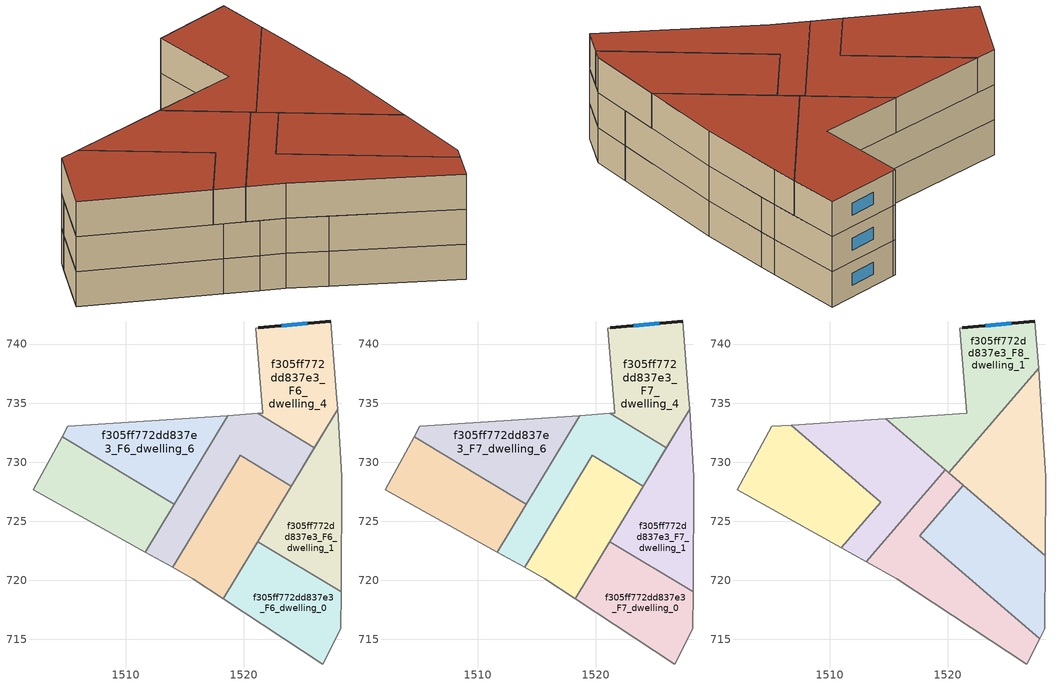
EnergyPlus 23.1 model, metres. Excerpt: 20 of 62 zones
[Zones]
f305ff772dd837e3_F6_dwelling_0
 floor to f305ff772dd837e3_F5_dwelling_0 (EU_floor_Construction): 1528.23,719.02 1528.22,715.88 1526.66,712.92 1518.25,718.44 1521.17,723.28 z18
 wall adiabatic (EU_wall_Construction): 1521.17,723.28 1518.25,718.44 1526.66,712.92 1528.22,715.88 1528.23,719.02 z18:21
 wall to f305ff772dd837e3_F6_dwelling_1 (EU_wall_Construction): 1528.23,719.02 1521.17,723.28 z18:21
f305ff772dd837e3_F6_dwelling_1
 floor to f305ff772dd837e3_F5_dwelling_1 (EU_floor_Construction): 1527.92,734.48 1528.26,728.79 1528.23,719.02 1521.17,723.28 z18
 wall adiabatic (EU_wall_Construction): 1528.23,719.02 1528.26,728.79 1527.92,734.48 1521.17,723.28 z18:21
f305ff772dd837e3_F6_dwelling_2
 floor to f305ff772dd837e3_F5_dwelling_2 (EU_floor_Construction): 1523.99,727.96 1518.25,718.44 1515.64,720.14 1513.96,721.09 1519.68,730.57 z18
 wall adiabatic (EU_wall_Construction): 1513.96,721.09 1515.64,720.14 1518.25,718.44 1523.99,727.96 z18:21
 wall to f305ff772dd837e3_F6_dwelling_3 (EU_wall_Construction): 1523.99,727.96 1519.68,730.57 1513.96,721.09 z18:21
f305ff772dd837e3_F6_dwelling_3
 floor to f305ff772dd837e3_F5_dwelling_3 (EU_floor_Construction): 1525.97,731.24 1523.99,727.96 1519.68,730.57 1513.96,721.09 1511.64,722.38 1518.61,733.95 1521.19,734.12 z18
 wall adiabatic (EU_wall_Construction): 1521.19,734.12 1518.61,733.95 1511.64,722.38 1513.96,721.09 / 1523.99,727.96 1525.97,731.24 z18:21
 wall to f305ff772dd837e3_F6_dwelling_4 (EU_wall_Construction): 1525.97,731.24 1521.19,734.12 z18:21
f305ff772dd837e3_F6_dwelling_4
 floor to f305ff772dd837e3_F5_dwelling_4 (EU_floor_Construction): 1527.34,741.96 1527.83,735.89 1527.92,734.48 1525.97,731.24 1521.19,734.12 1521.59,734.15 1521,741.34 1521.2,741.37 z18
 wall outside (EU_wall_Construction): 1527.34,741.96 1521.2,741.37 z18:21
 wall adiabatic (EU_wall_Construction): 1525.97,731.24 1527.92,734.48 1527.83,735.89 1527.34,741.96 / 1521.2,741.37 1521,741.34 1521.59,734.15 1521.19,734.12 z18:21
 window (EU_Window_Construction): 1525.35,741.76 1523.2,741.56 z18.98:20.02
f305ff772dd837e3_F6_dwelling_5
 floor to f305ff772dd837e3_F5_dwelling_5 (EU_floor_Construction): 1514.09,726.46 1511.64,722.38 1502.18,727.68 1504.61,732.17 z18
 wall adiabatic (EU_wall_Construction): 1504.61,732.17 1502.18,727.68 1511.64,722.38 1514.09,726.46 z18:21
 wall to f305ff772dd837e3_F6_dwelling_6 (EU_wall_Construction): 1514.09,726.46 1504.61,732.17 z18:21
f305ff772dd837e3_F6_dwelling_6
 floor to f305ff772dd837e3_F5_dwelling_6 (EU_floor_Construction): 1518.61,733.95 1514.09,726.46 1504.61,732.17 1505.08,733.04 z18
 wall adiabatic (EU_wall_Construction): 1514.09,726.46 1518.61,733.95 1505.08,733.04 1504.61,732.17 z18:21
f305ff772dd837e3_F7_dwelling_0
 floor to f305ff772dd837e3_F6_dwelling_0 (EU_floor_Construction): 1528.23,719.02 1528.22,715.88 1526.66,712.92 1518.25,718.44 1521.17,723.28 z21
 wall adiabatic (EU_wall_Construction): 1521.17,723.28 1518.25,718.44 1526.66,712.92 1528.22,715.88 1528.23,719.02 z21:24
 wall to f305ff772dd837e3_F7_dwelling_1 (EU_wall_Construction): 1528.23,719.02 1521.17,723.28 z21:24
f305ff772dd837e3_F7_dwelling_1
 floor to f305ff772dd837e3_F6_dwelling_1 (EU_floor_Construction): 1527.92,734.48 1528.26,728.79 1528.23,719.02 1521.17,723.28 z21
 wall adiabatic (EU_wall_Construction): 1528.23,719.02 1528.26,728.79 1527.92,734.48 1521.17,723.28 z21:24
f305ff772dd837e3_F7_dwelling_2
 floor to f305ff772dd837e3_F6_dwelling_2 (EU_floor_Construction): 1523.99,727.96 1518.25,718.44 1515.64,720.14 1513.96,721.09 1519.68,730.57 z21
 wall adiabatic (EU_wall_Construction): 1513.96,721.09 1515.64,720.14 1518.25,718.44 1523.99,727.96 z21:24
 wall to f305ff772dd837e3_F7_dwelling_3 (EU_wall_Construction): 1523.99,727.96 1519.68,730.57 1513.96,721.09 z21:24
f305ff772dd837e3_F7_dwelling_3
 floor to f305ff772dd837e3_F6_dwelling_3 (EU_floor_Construction): 1525.97,731.24 1523.99,727.96 1519.68,730.57 1513.96,721.09 1511.64,722.38 1518.61,733.95 1521.19,734.12 z21
 wall adiabatic (EU_wall_Construction): 1521.19,734.12 1518.61,733.95 1511.64,722.38 1513.96,721.09 / 1523.99,727.96 1525.97,731.24 z21:24
 wall to f305ff772dd837e3_F7_dwelling_4 (EU_wall_Construction): 1525.97,731.24 1521.19,734.12 z21:24
f305ff772dd837e3_F7_dwelling_4
 floor to f305ff772dd837e3_F6_dwelling_4 (EU_floor_Construction): 1527.34,741.96 1527.83,735.89 1527.92,734.48 1525.97,731.24 1521.19,734.12 1521.59,734.15 1521,741.34 1521.2,741.37 z21
 wall outside (EU_wall_Construction): 1527.34,741.96 1521.2,741.37 z21:24
 wall adiabatic (EU_wall_Construction): 1525.97,731.24 1527.92,734.48 1527.83,735.89 1527.34,741.96 / 1521.2,741.37 1521,741.34 1521.59,734.15 1521.19,734.12 z21:24
 window (EU_Window_Construction): 1525.35,741.76 1523.2,741.56 z21.98:23.02
f305ff772dd837e3_F7_dwelling_5
 floor to f305ff772dd837e3_F6_dwelling_5 (EU_floor_Construction): 1514.09,726.46 1511.64,722.38 1502.18,727.68 1504.61,732.17 z21
 wall adiabatic (EU_wall_Construction): 1504.61,732.17 1502.18,727.68 1511.64,722.38 1514.09,726.46 z21:24
 wall to f305ff772dd837e3_F7_dwelling_6 (EU_wall_Construction): 1514.09,726.46 1504.61,732.17 z21:24
f305ff772dd837e3_F7_dwelling_6
 floor to f305ff772dd837e3_F6_dwelling_6 (EU_floor_Construction): 1518.61,733.95 1514.09,726.46 1504.61,732.17 1505.08,733.04 z21
 wall adiabatic (EU_wall_Construction): 1514.09,726.46 1518.61,733.95 1505.08,733.04 1504.61,732.17 z21:24
f305ff772dd837e3_F8_dwelling_0
 floor to f305ff772dd837e3_F7_dwelling_1 (EU_floor_Construction): 1527.92,734.48 1528.26,728.79 1528.24,722.1 1523.11,726.5 z24
 floor to f305ff772dd837e3_F7_dwelling_4 (EU_floor_Construction): 1527.67,737.96 1527.83,735.89 1527.92,734.48 1525.97,731.24 1523.28,732.86 z24
 floor to f305ff772dd837e3_F7_dwelling_3 (EU_floor_Construction): 1525.97,731.24 1523.99,727.97 1520.76,729.92 1523.28,732.86 z24
 floor to f305ff772dd837e3_F7_dwelling_2 (EU_floor_Construction): 1523.99,727.97 1523.11,726.5 1520.07,729.12 1520.76,729.92 z24
 wall adiabatic (EU_wall_Construction): 1528.24,722.1 1528.26,728.79 1527.83,735.89 1527.67,737.96 z24:27
 wall to f305ff772dd837e3_F8_dwelling_1 (EU_wall_Construction): 1527.67,737.96 1520.07,729.12 z24:27
 wall to f305ff772dd837e3_F8_dwelling_2 (EU_wall_Construction): 1521.3,728.06 1528.24,722.1 z24:27
 wall to f305ff772dd837e3_F8_dwelling_3 (EU_wall_Construction): 1520.07,729.12 1521.3,728.06 z24:27
 roof outside (EU_roof_Construction): 1528.24,722.1 1528.26,728.79 1527.83,735.89 1527.67,737.96 1520.07,729.12 z27
f305ff772dd837e3_F8_dwelling_1
 floor to f305ff772dd837e3_F7_dwelling_4 (EU_floor_Construction): 1527.34,741.96 1527.67,737.96 1523.28,732.86 1521.19,734.12 1521.59,734.15 1521,741.34 1521.2,741.37 z24
 floor to f305ff772dd837e3_F7_dwelling_3 (EU_floor_Construction): 1523.28,732.86 1520.76,729.92 1519.68,730.57 1519.23,729.84 1517.19,731.59 1518.61,733.95 1521.19,734.12 z24
 floor to f305ff772dd837e3_F7_dwelling_6 (EU_floor_Construction): 1518.61,733.95 1517.19,731.59 1514.75,733.69 z24
 floor to f305ff772dd837e3_F7_dwelling_2 (EU_floor_Construction): 1520.76,729.92 1520.07,729.12 1519.23,729.84 1519.68,730.57 z24
 wall outside (EU_wall_Construction): 1527.34,741.96 1521.2,741.37 z24:27
 wall adiabatic (EU_wall_Construction): 1521.2,741.37 1521,741.34 1521.59,734.15 1514.75,733.69 1520.07,729.12 / 1527.67,737.96 1527.34,741.96 z24:27
 window (EU_Window_Construction): 1525.35,741.76 1523.2,741.56 z24.98:26.02
 roof outside (EU_roof_Construction): 1520.07,729.12 1527.67,737.96 1527.34,741.96 1521.2,741.37 1521,741.34 1521.59,734.15 1514.75,733.69 z27
f305ff772dd837e3_F8_dwelling_2
 floor to f305ff772dd837e3_F7_dwelling_2 (EU_floor_Construction): 1523.11,726.5 1520.15,721.6 1517.62,723.77 1521.31,728.06 z24
 floor to f305ff772dd837e3_F7_dwelling_0 (EU_floor_Construction): 1528.23,719.02 1528.22,715.88 1527.78,715.04 1520.15,721.6 1521.17,723.28 z24
 floor to f305ff772dd837e3_F7_dwelling_1 (EU_floor_Construction): 1528.24,722.1 1528.23,719.02 1521.17,723.28 1523.11,726.5 z24
 wall to f305ff772dd837e3_F8_dwelling_3 (EU_wall_Construction): 1521.31,728.06 1517.62,723.77 1527.78,715.04 z24:27
 wall adiabatic (EU_wall_Construction): 1527.78,715.04 1528.22,715.88 1528.24,722.1 z24:27
 roof outside (EU_roof_Construction): 1527.78,715.04 1528.22,715.88 1528.24,722.1 1521.31,728.06 1517.62,723.77 z27
f305ff772dd837e3_F8_dwelling_3
 floor to f305ff772dd837e3_F7_dwelling_0 (EU_floor_Construction): 1527.78,715.04 1526.7,712.99 1526.66,712.92 1518.25,718.44 1520.15,721.6 z24
 floor to f305ff772dd837e3_F7_dwelling_2 (EU_floor_Construction): 1521.31,728.06 1517.62,723.77 1520.15,721.6 1518.25,718.44 1515.64,720.14 1513.96,721.09 1517.05,726.21 1519.77,729.38 z24
 floor to f305ff772dd837e3_F7_dwelling_3 (EU_floor_Construction): 1517.05,726.21 1513.96,721.09 1513.07,721.58 z24
 wall adiabatic (EU_wall_Construction): 1513.07,721.58 1515.64,720.14 1526.66,712.92 1526.7,712.99 1527.78,715.04 / 1520.07,729.12 1519.77,729.38 z24:27
 wall to f305ff772dd837e3_F8_dwelling_4 (EU_wall_Construction): 1519.77,729.38 1513.07,721.58 z24:27
 roof outside (EU_roof_Construction): 1526.7,712.99 1527.78,715.04 1517.62,723.77 1521.31,728.06 1519.77,729.38 1513.07,721.58 1515.64,720.14 1526.66,712.92 z27
f305ff772dd837e3_F8_dwelling_4
 floor to f305ff772dd837e3_F7_dwelling_3 (EU_floor_Construction): 1519.23,729.84 1517.05,726.21 1513.07,721.58 1511.64,722.38 1513.93,726.19 1514.31,726.62 1514.23,726.69 1517.19,731.59 z24
 floor to f305ff772dd837e3_F7_dwelling_6 (EU_floor_Construction): 1517.19,731.59 1514.23,726.69 1506.72,733.15 1514.75,733.69 z24
 floor to f305ff772dd837e3_F7_dwelling_5 (EU_floor_Construction): 1513.93,726.19 1511.64,722.38 1510.98,722.75 z24
 floor to f305ff772dd837e3_F7_dwelling_2 (EU_floor_Construction): 1519.77,729.38 1517.05,726.21 1519.23,729.84 z24
 wall adiabatic (EU_wall_Construction): 1519.77,729.38 1514.75,733.69 1506.72,733.15 / 1510.98,722.75 1513.07,721.58 z24:27
 wall to f305ff772dd837e3_F8_dwelling_5 (EU_wall_Construction): 1506.72,733.15 1514.31,726.62 1510.98,722.75 z24:27
 roof outside (EU_roof_Construction): 1513.07,721.58 1519.77,729.38 1514.75,733.69 1506.72,733.15 1514.31,726.62 1510.98,722.75 z27
f305ff772dd837e3_F8_dwelling_5
 floor to f305ff772dd837e3_F7_dwelling_5 (EU_floor_Construction): 1514.09,726.46 1513.93,726.19 1510.98,722.75 1502.18,727.68 1504.61,732.17 z24
 floor to f305ff772dd837e3_F7_dwelling_6 (EU_floor_Construction): 1514.23,726.69 1514.09,726.46 1504.61,732.17 1505.08,733.04 1506.72,733.15 z24
 floor to f305ff772dd837e3_F7_dwelling_3 (EU_floor_Construction): 1514.31,726.62 1513.93,726.19 1514.23,726.69 z24
 wall adiabatic (EU_wall_Construction): 1506.72,733.15 1505.08,733.04 1502.18,727.68 1510.98,722.75 z24:27
 roof outside (EU_roof_Construction): 1510.98,722.75 1514.31,726.62 1506.72,733.15 1505.08,733.04 1502.18,727.68 z27
[Building]
EU S2 Campaign: North Axis=0; Terrain=City; Solar Distribution=FullExterior
[Site:Location]
Bologna: Latitude=44.5; Longitude=11.25; Time Zone=1; Elevation=37
[SizingPeriod:WeatherFileDays]
AnnualSizingPeriod: Begin Month=1; Begin Day of Month=1; End Month=12; End Day of Month=31; Day of Week for Start Day=Monday; Use Weather File Daylight Saving Period=No; Use Weather File Rain and Snow Indicators=No
[MATERIAL]
EU_InternalMass_Material: Roughness=MediumRough; Thickness=0.1; Conductivity=1; Density=1800; Specific Heat=900; Thermal Absorptance=0.9; Solar Absorptance=0.7; Visible Absorptance=0.7
[MATERIAL:NOMASS] Roughness=MediumRough; Thermal Absorptance=0.9; Solar Absorptance=0.7; Visible Absorptance=0.7
Name | Thermal Resistance
EU_wall_NoMass | 0.905828
EU_roof_NoMass | 0.37593
EU_floor_NoMass | 0.67114
[WINDOWMATERIAL:SIMPLEGLAZINGSYSTEM]
EU_Window_SimpleGlazing: UFactor=4.52486; Solar Heat Gain Coefficient=0.85; Visible Transmittance=0.85
[CONSTRUCTION]
EU_wall_Construction: EU_wall_NoMass
EU_roof_Construction: EU_roof_NoMass
EU_floor_Construction: EU_floor_NoMass
EU_Window_Construction: EU_Window_SimpleGlazing
EU_InternalMass_Construction: EU_InternalMass_Material
[ZONE] Type=1; Multiplier=1; Ceiling Height=autocalculate; Floor Area=autocalculate; Part of Total Floor Area=Yes
Name | Volume
f305ff772dd837e3_F6_dwelling_0; f305ff772dd837e3_F7_dwelling_0 | 167.205
f305ff772dd837e3_F8_dwelling_0 | 195.089
f305ff772dd837e3_F6_dwelling_1; f305ff772dd837e3_F7_dwelling_1 | 167.191
f305ff772dd837e3_F8_dwelling_1 | 195.07
f305ff772dd837e3_F6_dwelling_2; f305ff772dd837e3_F7_dwelling_2 | 167.224
f305ff772dd837e3_F8_dwelling_2 | 195.106
f305ff772dd837e3_F6_dwelling_3; f305ff772dd837e3_F7_dwelling_3 | 172.256
f305ff772dd837e3_F8_dwelling_3 | 195.052
f305ff772dd837e3_F6_dwelling_4; f305ff772dd837e3_F7_dwelling_4 | 172.268
f305ff772dd837e3_F8_dwelling_4 | 195.079
f305ff772dd837e3_F6_dwelling_5; f305ff772dd837e3_F7_dwelling_5 | 162.153
f305ff772dd837e3_F8_dwelling_5 | 195.081
f305ff772dd837e3_F6_dwelling_6; f305ff772dd837e3_F7_dwelling_6 | 162.169
[INTERNALMASS] Construction=EU_InternalMass_Construction
Name | Zone or ZoneList | Surface Area
f305ff772dd837e3_F6_dwelling_0_EU_InternalMass | f305ff772dd837e3_F6_dwelling_0 | 55.7359
f305ff772dd837e3_F6_dwelling_1_EU_InternalMass | f305ff772dd837e3_F6_dwelling_1 | 55.732
f305ff772dd837e3_F6_dwelling_2_EU_InternalMass | f305ff772dd837e3_F6_dwelling_2 | 55.7417
f305ff772dd837e3_F6_dwelling_3_EU_InternalMass | f305ff772dd837e3_F6_dwelling_3 | 57.4188
f305ff772dd837e3_F6_dwelling_4_EU_InternalMass | f305ff772dd837e3_F6_dwelling_4 | 57.4215
f305ff772dd837e3_F6_dwelling_5_EU_InternalMass | f305ff772dd837e3_F6_dwelling_5 | 54.0484
f305ff772dd837e3_F6_dwelling_6_EU_InternalMass | f305ff772dd837e3_F6_dwelling_6 | 54.0524
f305ff772dd837e3_F7_dwelling_0_EU_InternalMass | f305ff772dd837e3_F7_dwelling_0 | 55.7359
f305ff772dd837e3_F7_dwelling_1_EU_InternalMass | f305ff772dd837e3_F7_dwelling_1 | 55.732
f305ff772dd837e3_F7_dwelling_2_EU_InternalMass | f305ff772dd837e3_F7_dwelling_2 | 55.7417
f305ff772dd837e3_F7_dwelling_3_EU_InternalMass | f305ff772dd837e3_F7_dwelling_3 | 57.4188
f305ff772dd837e3_F7_dwelling_4_EU_InternalMass | f305ff772dd837e3_F7_dwelling_4 | 57.4215
f305ff772dd837e3_F7_dwelling_5_EU_InternalMass | f305ff772dd837e3_F7_dwelling_5 | 54.0484
f305ff772dd837e3_F7_dwelling_6_EU_InternalMass | f305ff772dd837e3_F7_dwelling_6 | 54.0524
f305ff772dd837e3_F8_dwelling_0_EU_InternalMass | f305ff772dd837e3_F8_dwelling_0 | 65.0288
f305ff772dd837e3_F8_dwelling_1_EU_InternalMass | f305ff772dd837e3_F8_dwelling_1 | 65.0234
f305ff772dd837e3_F8_dwelling_2_EU_InternalMass | f305ff772dd837e3_F8_dwelling_2 | 65.0363
f305ff772dd837e3_F8_dwelling_3_EU_InternalMass | f305ff772dd837e3_F8_dwelling_3 | 65.0169
f305ff772dd837e3_F8_dwelling_4_EU_InternalMass | f305ff772dd837e3_F8_dwelling_4 | 65.025
f305ff772dd837e3_F8_dwelling_5_EU_InternalMass | f305ff772dd837e3_F8_dwelling_5 | 65.028
[OTHEREQUIPMENT] Fuel Type=Electricity; Design Level Calculation Method=Watts/Area; Power per Zone Floor Area=1; Fraction Latent=0; Fraction Radiant=0; Fraction Lost=0; Carbon Dioxide Generation Rate=0; EndUse Subcategory=EU_Step8_InternalGains
Name | Zone or ZoneList or Space or SpaceList | Schedule
EU_Step8_InternalGain_f305ff772dd837e3_F6_dwelling_0_f000 | f305ff772dd837e3_F6_dwelling_0 | EU_Step8_GainSchedule_f305ff772dd837e3_F6_dwelling_0_f000
EU_Step8_InternalGain_f305ff772dd837e3_F6_dwelling_1_f000 | f305ff772dd837e3_F6_dwelling_1 | EU_Step8_GainSchedule_f305ff772dd837e3_F6_dwelling_1_f000
EU_Step8_InternalGain_f305ff772dd837e3_F6_dwelling_2_f000 | f305ff772dd837e3_F6_dwelling_2 | EU_Step8_GainSchedule_f305ff772dd837e3_F6_dwelling_2_f000
EU_Step8_InternalGain_f305ff772dd837e3_F6_dwelling_3_f000 | f305ff772dd837e3_F6_dwelling_3 | EU_Step8_GainSchedule_f305ff772dd837e3_F6_dwelling_3_f000
EU_Step8_InternalGain_f305ff772dd837e3_F6_dwelling_4_f000 | f305ff772dd837e3_F6_dwelling_4 | EU_Step8_GainSchedule_f305ff772dd837e3_F6_dwelling_4_f000
EU_Step8_InternalGain_f305ff772dd837e3_F6_dwelling_5_f000 | f305ff772dd837e3_F6_dwelling_5 | EU_Step8_GainSchedule_f305ff772dd837e3_F6_dwelling_5_f000
EU_Step8_InternalGain_f305ff772dd837e3_F6_dwelling_6_f000 | f305ff772dd837e3_F6_dwelling_6 | EU_Step8_GainSchedule_f305ff772dd837e3_F6_dwelling_6_f000
EU_Step8_InternalGain_f305ff772dd837e3_F7_dwelling_0_f000 | f305ff772dd837e3_F7_dwelling_0 | EU_Step8_GainSchedule_f305ff772dd837e3_F7_dwelling_0_f000
EU_Step8_InternalGain_f305ff772dd837e3_F7_dwelling_1_f000 | f305ff772dd837e3_F7_dwelling_1 | EU_Step8_GainSchedule_f305ff772dd837e3_F7_dwelling_1_f000
EU_Step8_InternalGain_f305ff772dd837e3_F7_dwelling_2_f000 | f305ff772dd837e3_F7_dwelling_2 | EU_Step8_GainSchedule_f305ff772dd837e3_F7_dwelling_2_f000
EU_Step8_InternalGain_f305ff772dd837e3_F7_dwelling_3_f000 | f305ff772dd837e3_F7_dwelling_3 | EU_Step8_GainSchedule_f305ff772dd837e3_F7_dwelling_3_f000
EU_Step8_InternalGain_f305ff772dd837e3_F7_dwelling_4_f000 | f305ff772dd837e3_F7_dwelling_4 | EU_Step8_GainSchedule_f305ff772dd837e3_F7_dwelling_4_f000
EU_Step8_InternalGain_f305ff772dd837e3_F7_dwelling_5_f000 | f305ff772dd837e3_F7_dwelling_5 | EU_Step8_GainSchedule_f305ff772dd837e3_F7_dwelling_5_f000
EU_Step8_InternalGain_f305ff772dd837e3_F7_dwelling_6_f000 | f305ff772dd837e3_F7_dwelling_6 | EU_Step8_GainSchedule_f305ff772dd837e3_F7_dwelling_6_f000
EU_Step8_InternalGain_f305ff772dd837e3_F8_dwelling_0_f000 | f305ff772dd837e3_F8_dwelling_0 | EU_Step8_GainSchedule_f305ff772dd837e3_F8_dwelling_0_f000
EU_Step8_InternalGain_f305ff772dd837e3_F8_dwelling_1_f000 | f305ff772dd837e3_F8_dwelling_1 | EU_Step8_GainSchedule_f305ff772dd837e3_F8_dwelling_1_f000
EU_Step8_InternalGain_f305ff772dd837e3_F8_dwelling_2_f000 | f305ff772dd837e3_F8_dwelling_2 | EU_Step8_GainSchedule_f305ff772dd837e3_F8_dwelling_2_f000
EU_Step8_InternalGain_f305ff772dd837e3_F8_dwelling_3_f000 | f305ff772dd837e3_F8_dwelling_3 | EU_Step8_GainSchedule_f305ff772dd837e3_F8_dwelling_3_f000
EU_Step8_InternalGain_f305ff772dd837e3_F8_dwelling_4_f000 | f305ff772dd837e3_F8_dwelling_4 | EU_Step8_GainSchedule_f305ff772dd837e3_F8_dwelling_4_f000
EU_Step8_InternalGain_f305ff772dd837e3_F8_dwelling_5_f000 | f305ff772dd837e3_F8_dwelling_5 | EU_Step8_GainSchedule_f305ff772dd837e3_F8_dwelling_5_f000
[ZONEVENTILATION:DESIGNFLOWRATE] Schedule=EU_AlwaysOn; Design Flow Rate Calculation Method=AirChanges/Hour; Air Changes per Hour=0.73129; Ventilation Type=Natural; Fan Pressure Rise=0; Fan Total Efficiency=1; Constant Term Coefficient=1; Temperature Term Coefficient=0; Velocity Term Coefficient=0; Velocity Squared Term Coefficient=0; Minimum Indoor Temperature=-100; Maximum Indoor Temperature=100; Delta Temperature=-100; Minimum Outdoor Temperature=-100; Maximum Outdoor Temperature=100; Maximum Wind Speed=40
Name | Zone or ZoneList or Space or SpaceList
EU_ConstantAir_f305ff772dd837e3_F6_dwelling_0 | f305ff772dd837e3_F6_dwelling_0
EU_ConstantAir_f305ff772dd837e3_F6_dwelling_1 | f305ff772dd837e3_F6_dwelling_1
EU_ConstantAir_f305ff772dd837e3_F6_dwelling_2 | f305ff772dd837e3_F6_dwelling_2
EU_ConstantAir_f305ff772dd837e3_F6_dwelling_3 | f305ff772dd837e3_F6_dwelling_3
EU_ConstantAir_f305ff772dd837e3_F6_dwelling_4 | f305ff772dd837e3_F6_dwelling_4
EU_ConstantAir_f305ff772dd837e3_F6_dwelling_5 | f305ff772dd837e3_F6_dwelling_5
EU_ConstantAir_f305ff772dd837e3_F6_dwelling_6 | f305ff772dd837e3_F6_dwelling_6
EU_ConstantAir_f305ff772dd837e3_F7_dwelling_0 | f305ff772dd837e3_F7_dwelling_0
EU_ConstantAir_f305ff772dd837e3_F7_dwelling_1 | f305ff772dd837e3_F7_dwelling_1
EU_ConstantAir_f305ff772dd837e3_F7_dwelling_2 | f305ff772dd837e3_F7_dwelling_2
EU_ConstantAir_f305ff772dd837e3_F7_dwelling_3 | f305ff772dd837e3_F7_dwelling_3
EU_ConstantAir_f305ff772dd837e3_F7_dwelling_4 | f305ff772dd837e3_F7_dwelling_4
EU_ConstantAir_f305ff772dd837e3_F7_dwelling_5 | f305ff772dd837e3_F7_dwelling_5
EU_ConstantAir_f305ff772dd837e3_F7_dwelling_6 | f305ff772dd837e3_F7_dwelling_6
EU_ConstantAir_f305ff772dd837e3_F8_dwelling_0 | f305ff772dd837e3_F8_dwelling_0
EU_ConstantAir_f305ff772dd837e3_F8_dwelling_1 | f305ff772dd837e3_F8_dwelling_1
EU_ConstantAir_f305ff772dd837e3_F8_dwelling_2 | f305ff772dd837e3_F8_dwelling_2
EU_ConstantAir_f305ff772dd837e3_F8_dwelling_3 | f305ff772dd837e3_F8_dwelling_3
EU_ConstantAir_f305ff772dd837e3_F8_dwelling_4 | f305ff772dd837e3_F8_dwelling_4
EU_ConstantAir_f305ff772dd837e3_F8_dwelling_5 | f305ff772dd837e3_F8_dwelling_5
[HVACTEMPLATE:THERMOSTAT] Constant Heating Setpoint=20; Constant Cooling Setpoint=50
EU_HeatOnly_f305ff772dd837e3_F0_dwelling_0; EU_HeatOnly_f305ff772dd837e3_F0_dwelling_1; EU_HeatOnly_f305ff772dd837e3_F0_dwelling_2; EU_HeatOnly_f305ff772dd837e3_F0_dwelling_3; EU_HeatOnly_f305ff772dd837e3_F0_dwelling_4; EU_HeatOnly_f305ff772dd837e3_F0_dwelling_5; EU_HeatOnly_f305ff772dd837e3_F0_dwelling_6; EU_HeatOnly_f305ff772dd837e3_F1_dwelling_0; EU_HeatOnly_f305ff772dd837e3_F1_dwelling_1; EU_HeatOnly_f305ff772dd837e3_F1_dwelling_2; EU_HeatOnly_f305ff772dd837e3_F1_dwelling_3; EU_HeatOnly_f305ff772dd837e3_F1_dwelling_4; EU_HeatOnly_f305ff772dd837e3_F1_dwelling_5; EU_HeatOnly_f305ff772dd837e3_F1_dwelling_6; EU_HeatOnly_f305ff772dd837e3_F2_dwelling_0; EU_HeatOnly_f305ff772dd837e3_F2_dwelling_1; EU_HeatOnly_f305ff772dd837e3_F2_dwelling_2; EU_HeatOnly_f305ff772dd837e3_F2_dwelling_3; EU_HeatOnly_f305ff772dd837e3_F2_dwelling_4; EU_HeatOnly_f305ff772dd837e3_F2_dwelling_5; EU_HeatOnly_f305ff772dd837e3_F2_dwelling_6; EU_HeatOnly_f305ff772dd837e3_F3_dwelling_0; EU_HeatOnly_f305ff772dd837e3_F3_dwelling_1; EU_HeatOnly_f305ff772dd837e3_F3_dwelling_2; EU_HeatOnly_f305ff772dd837e3_F3_dwelling_3; EU_HeatOnly_f305ff772dd837e3_F3_dwelling_4; EU_HeatOnly_f305ff772dd837e3_F3_dwelling_5; EU_HeatOnly_f305ff772dd837e3_F3_dwelling_6; EU_HeatOnly_f305ff772dd837e3_F4_dwelling_0; EU_HeatOnly_f305ff772dd837e3_F4_dwelling_1; EU_HeatOnly_f305ff772dd837e3_F4_dwelling_2; EU_HeatOnly_f305ff772dd837e3_F4_dwelling_3; EU_HeatOnly_f305ff772dd837e3_F4_dwelling_4; EU_HeatOnly_f305ff772dd837e3_F4_dwelling_5; EU_HeatOnly_f305ff772dd837e3_F4_dwelling_6; EU_HeatOnly_f305ff772dd837e3_F5_dwelling_0; EU_HeatOnly_f305ff772dd837e3_F5_dwelling_1; EU_HeatOnly_f305ff772dd837e3_F5_dwelling_2; EU_HeatOnly_f305ff772dd837e3_F5_dwelling_3; EU_HeatOnly_f305ff772dd837e3_F5_dwelling_4; EU_HeatOnly_f305ff772dd837e3_F5_dwelling_5; EU_HeatOnly_f305ff772dd837e3_F5_dwelling_6; EU_HeatOnly_f305ff772dd837e3_F6_dwelling_0; EU_HeatOnly_f305ff772dd837e3_F6_dwelling_1; EU_HeatOnly_f305ff772dd837e3_F6_dwelling_2; EU_HeatOnly_f305ff772dd837e3_F6_dwelling_3; EU_HeatOnly_f305ff772dd837e3_F6_dwelling_4; EU_HeatOnly_f305ff772dd837e3_F6_dwelling_5; EU_HeatOnly_f305ff772dd837e3_F6_dwelling_6; EU_HeatOnly_f305ff772dd837e3_F7_dwelling_0; EU_HeatOnly_f305ff772dd837e3_F7_dwelling_1; EU_HeatOnly_f305ff772dd837e3_F7_dwelling_2; EU_HeatOnly_f305ff772dd837e3_F7_dwelling_3; EU_HeatOnly_f305ff772dd837e3_F7_dwelling_4; EU_HeatOnly_f305ff772dd837e3_F7_dwelling_5; EU_HeatOnly_f305ff772dd837e3_F7_dwelling_6; EU_HeatOnly_f305ff772dd837e3_F8_dwelling_0; EU_HeatOnly_f305ff772dd837e3_F8_dwelling_1; EU_HeatOnly_f305ff772dd837e3_F8_dwelling_2; EU_HeatOnly_f305ff772dd837e3_F8_dwelling_3; EU_HeatOnly_f305ff772dd837e3_F8_dwelling_4; EU_HeatOnly_f305ff772dd837e3_F8_dwelling_5
[HVACTEMPLATE:ZONE:IDEALLOADSAIRSYSTEM] System Availability Schedule=EU_AlwaysOn; Maximum Heating Supply Air Temperature=50; Minimum Cooling Supply Air Temperature=13; Maximum Heating Supply Air Humidity Ratio=0.0156; Minimum Cooling Supply Air Humidity Ratio=0.0077; Heating Limit=NoLimit; Cooling Limit=NoLimit; Heating Availability Schedule=EU_AlwaysOn; Cooling Availability Schedule=EU_CoolingOff; Dehumidification Control Type=ConstantSensibleHeatRatio; Cooling Sensible Heat Ratio=0.7; Dehumidification Setpoint=60; Humidification Control Type=None; Humidification Setpoint=30; Outdoor Air Method=None; Outdoor Air Flow Rate per Person=0.00944; Outdoor Air Flow Rate per Zone Floor Area=0; Outdoor Air Flow Rate per Zone=0; Demand Controlled Ventilation Type=None; Outdoor Air Economizer Type=NoEconomizer; Heat Recovery Type=None; Sensible Heat Recovery Effectiveness=0.7; Latent Heat Recovery Effectiveness=0.65
Name | Template Thermostat
f305ff772dd837e3_F6_dwelling_0 | EU_HeatOnly_f305ff772dd837e3_F6_dwelling_0
f305ff772dd837e3_F6_dwelling_1 | EU_HeatOnly_f305ff772dd837e3_F6_dwelling_1
f305ff772dd837e3_F6_dwelling_2 | EU_HeatOnly_f305ff772dd837e3_F6_dwelling_2
f305ff772dd837e3_F6_dwelling_3 | EU_HeatOnly_f305ff772dd837e3_F6_dwelling_3
f305ff772dd837e3_F6_dwelling_4 | EU_HeatOnly_f305ff772dd837e3_F6_dwelling_4
f305ff772dd837e3_F6_dwelling_5 | EU_HeatOnly_f305ff772dd837e3_F6_dwelling_5
f305ff772dd837e3_F6_dwelling_6 | EU_HeatOnly_f305ff772dd837e3_F6_dwelling_6
f305ff772dd837e3_F7_dwelling_0 | EU_HeatOnly_f305ff772dd837e3_F7_dwelling_0
f305ff772dd837e3_F7_dwelling_1 | EU_HeatOnly_f305ff772dd837e3_F7_dwelling_1
f305ff772dd837e3_F7_dwelling_2 | EU_HeatOnly_f305ff772dd837e3_F7_dwelling_2
f305ff772dd837e3_F7_dwelling_3 | EU_HeatOnly_f305ff772dd837e3_F7_dwelling_3
f305ff772dd837e3_F7_dwelling_4 | EU_HeatOnly_f305ff772dd837e3_F7_dwelling_4
f305ff772dd837e3_F7_dwelling_5 | EU_HeatOnly_f305ff772dd837e3_F7_dwelling_5
f305ff772dd837e3_F7_dwelling_6 | EU_HeatOnly_f305ff772dd837e3_F7_dwelling_6
f305ff772dd837e3_F8_dwelling_0 | EU_HeatOnly_f305ff772dd837e3_F8_dwelling_0
f305ff772dd837e3_F8_dwelling_1 | EU_HeatOnly_f305ff772dd837e3_F8_dwelling_1
f305ff772dd837e3_F8_dwelling_2 | EU_HeatOnly_f305ff772dd837e3_F8_dwelling_2
f305ff772dd837e3_F8_dwelling_3 | EU_HeatOnly_f305ff772dd837e3_F8_dwelling_3
f305ff772dd837e3_F8_dwelling_4 | EU_HeatOnly_f305ff772dd837e3_F8_dwelling_4
f305ff772dd837e3_F8_dwelling_5 | EU_HeatOnly_f305ff772dd837e3_F8_dwelling_5
[SIZING:ZONE] Zone Cooling Design Supply Air Temperature Input Method=SupplyAirTemperature; Zone Cooling Design Supply Air Temperature=13; Zone Heating Design Supply Air Temperature Input Method=SupplyAirTemperature; Zone Heating Design Supply Air Temperature=50; Zone Cooling Design Supply Air Humidity Ratio=0.008; Zone Heating Design Supply Air Humidity Ratio=0.008; Cooling Design Air Flow Method=DesignDay; Cooling Design Air Flow Rate=0; Cooling Minimum Air Flow per Zone Floor Area=0.000762; Cooling Minimum Air Flow=0; Cooling Minimum Air Flow Fraction=0.2; Heating Design Air Flow Method=DesignDay; Heating Design Air Flow Rate=0; Heating Maximum Air Flow per Zone Floor Area=0.002032; Heating Maximum Air Flow=0.141576; Heating Maximum Air Flow Fraction=0.3; Account for Dedicated Outdoor Air System=No; Dedicated Outdoor Air System Control Strategy=NeutralSupplyAir; Dedicated Outdoor Air Low Setpoint Temperature for Design=autosize; Dedicated Outdoor Air High Setpoint Temperature for Design=autosize; Zone Load Sizing Method=Sensible Load Only No Latent Load; Zone Latent Cooling Design Supply Air Humidity Ratio Input Method=HumidityRatioDifference; Zone Cooling Design Supply Air Humidity Ratio Difference=0.005; Zone Latent Heating Design Supply Air Humidity Ratio Input Method=HumidityRatioDifference; Zone Humidification Design Supply Air Humidity Ratio Difference=0.005
f305ff772dd837e3_F6_dwelling_0; f305ff772dd837e3_F6_dwelling_1; f305ff772dd837e3_F6_dwelling_2; f305ff772dd837e3_F6_dwelling_3; f305ff772dd837e3_F6_dwelling_4; f305ff772dd837e3_F6_dwelling_5; f305ff772dd837e3_F6_dwelling_6; f305ff772dd837e3_F7_dwelling_0; f305ff772dd837e3_F7_dwelling_1; f305ff772dd837e3_F7_dwelling_2; f305ff772dd837e3_F7_dwelling_3; f305ff772dd837e3_F7_dwelling_4; f305ff772dd837e3_F7_dwelling_5; f305ff772dd837e3_F7_dwelling_6; f305ff772dd837e3_F8_dwelling_0; f305ff772dd837e3_F8_dwelling_1; f305ff772dd837e3_F8_dwelling_2; f305ff772dd837e3_F8_dwelling_3; f305ff772dd837e3_F8_dwelling_4; f305ff772dd837e3_F8_dwelling_5
[SCHEDULE:CONSTANT]
Name | Hourly Value
EU_AlwaysOn | 1
EU_CoolingOff | 0
[SCHEDULE:FILE] Column Number=1; Rows to Skip at Top=0; Number of Hours of Data=8760; Column Separator=Comma; Interpolate to Timestep=No; Minutes per Item=60; Adjust Schedule for Daylight Savings=Yes
Name | File
EU_Step8_GainSchedule_f305ff772dd837e3_F6_dwelling_0_f000 | ../../schedules/f305ff772dd837e3/f305ff772dd837e3_F6_dwelling_0_f000_gain.csv
EU_Step8_GainSchedule_f305ff772dd837e3_F6_dwelling_1_f000 | ../../schedules/f305ff772dd837e3/f305ff772dd837e3_F6_dwelling_1_f000_gain.csv
EU_Step8_GainSchedule_f305ff772dd837e3_F6_dwelling_2_f000 | ../../schedules/f305ff772dd837e3/f305ff772dd837e3_F6_dwelling_2_f000_gain.csv
EU_Step8_GainSchedule_f305ff772dd837e3_F6_dwelling_3_f000 | ../../schedules/f305ff772dd837e3/f305ff772dd837e3_F6_dwelling_3_f000_gain.csv
EU_Step8_GainSchedule_f305ff772dd837e3_F6_dwelling_4_f000 | ../../schedules/f305ff772dd837e3/f305ff772dd837e3_F6_dwelling_4_f000_gain.csv
EU_Step8_GainSchedule_f305ff772dd837e3_F6_dwelling_5_f000 | ../../schedules/f305ff772dd837e3/f305ff772dd837e3_F6_dwelling_5_f000_gain.csv
EU_Step8_GainSchedule_f305ff772dd837e3_F6_dwelling_6_f000 | ../../schedules/f305ff772dd837e3/f305ff772dd837e3_F6_dwelling_6_f000_gain.csv
EU_Step8_GainSchedule_f305ff772dd837e3_F7_dwelling_0_f000 | ../../schedules/f305ff772dd837e3/f305ff772dd837e3_F7_dwelling_0_f000_gain.csv
EU_Step8_GainSchedule_f305ff772dd837e3_F7_dwelling_1_f000 | ../../schedules/f305ff772dd837e3/f305ff772dd837e3_F7_dwelling_1_f000_gain.csv
EU_Step8_GainSchedule_f305ff772dd837e3_F7_dwelling_2_f000 | ../../schedules/f305ff772dd837e3/f305ff772dd837e3_F7_dwelling_2_f000_gain.csv
EU_Step8_GainSchedule_f305ff772dd837e3_F7_dwelling_3_f000 | ../../schedules/f305ff772dd837e3/f305ff772dd837e3_F7_dwelling_3_f000_gain.csv
EU_Step8_GainSchedule_f305ff772dd837e3_F7_dwelling_4_f000 | ../../schedules/f305ff772dd837e3/f305ff772dd837e3_F7_dwelling_4_f000_gain.csv
EU_Step8_GainSchedule_f305ff772dd837e3_F7_dwelling_5_f000 | ../../schedules/f305ff772dd837e3/f305ff772dd837e3_F7_dwelling_5_f000_gain.csv
EU_Step8_GainSchedule_f305ff772dd837e3_F7_dwelling_6_f000 | ../../schedules/f305ff772dd837e3/f305ff772dd837e3_F7_dwelling_6_f000_gain.csv
EU_Step8_GainSchedule_f305ff772dd837e3_F8_dwelling_0_f000 | ../../schedules/f305ff772dd837e3/f305ff772dd837e3_F8_dwelling_0_f000_gain.csv
EU_Step8_GainSchedule_f305ff772dd837e3_F8_dwelling_1_f000 | ../../schedules/f305ff772dd837e3/f305ff772dd837e3_F8_dwelling_1_f000_gain.csv
EU_Step8_GainSchedule_f305ff772dd837e3_F8_dwelling_2_f000 | ../../schedules/f305ff772dd837e3/f305ff772dd837e3_F8_dwelling_2_f000_gain.csv
EU_Step8_GainSchedule_f305ff772dd837e3_F8_dwelling_3_f000 | ../../schedules/f305ff772dd837e3/f305ff772dd837e3_F8_dwelling_3_f000_gain.csv
EU_Step8_GainSchedule_f305ff772dd837e3_F8_dwelling_4_f000 | ../../schedules/f305ff772dd837e3/f305ff772dd837e3_F8_dwelling_4_f000_gain.csv
EU_Step8_GainSchedule_f305ff772dd837e3_F8_dwelling_5_f000 | ../../schedules/f305ff772dd837e3/f305ff772dd837e3_F8_dwelling_5_f000_gain.csv
